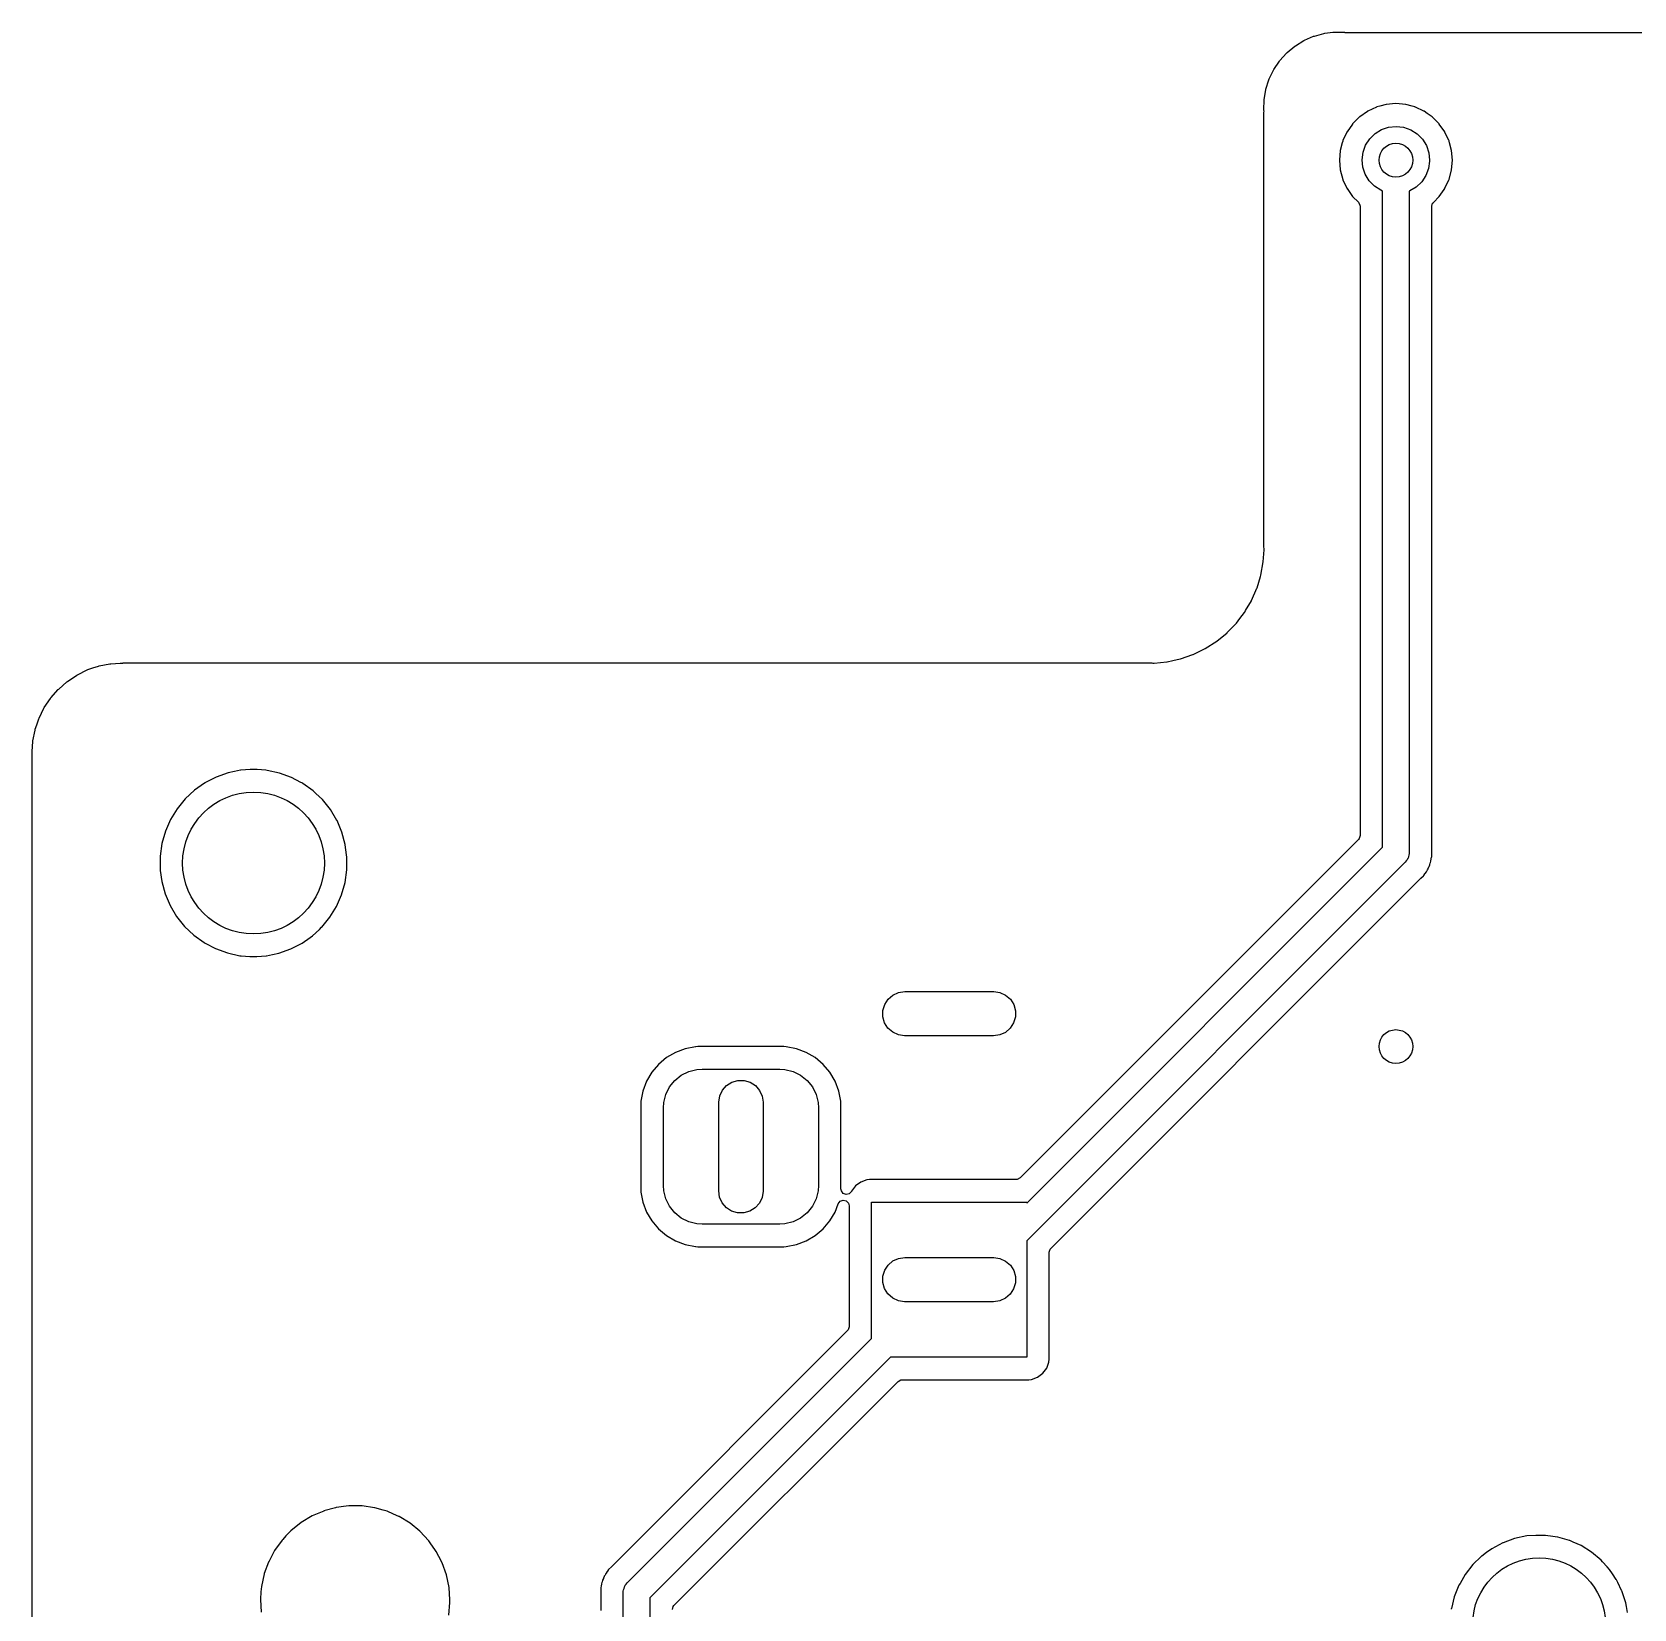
# Model space of a CAD drawing. Extents: x 3.43 to 6.79, y -5.81 to -1.74.
# Drawn here: x 3.425 to 4.849, y -3.143 to -1.742 of the extents above; entities that cross this region are included whole.
import ezdxf

# ---------------------------------------------------------------- set-up
doc = ezdxf.new("R2010")
doc.units = 0
doc.header["$MEASUREMENT"] = 0
doc.layers.add('BLACK', color=7, linetype='CONTINUOUS')

msp = doc.modelspace()

# ---------------------------------------------------------------- linework, layer by layer
at = {"layer": 'BLACK', "linetype": 'CONTINUOUS'}
for p, q in [((4.54774, -1.75434), (4.55524, -1.74974)), ((4.55524, -1.74974), (4.55587, -1.74941)), ((4.55587, -1.74941), (4.56394, -1.74592)), ((4.56394, -1.74592), (4.56461, -1.74569)), ((4.56461, -1.74569), (4.56886, -1.74453)), ((4.56886, -1.74453), (4.57311, -1.74338)), ((4.57311, -1.74338), (4.5738, -1.74325)), ((4.5738, -1.74325), (4.58109, -1.74235)), ((4.58109, -1.74235), (4.58254, -1.74218)), ((4.58254, -1.74218), (4.58324, -1.74214)), ((4.58324, -1.74214), (4.58494, -1.74218)), ((4.58494, -1.74218), (4.59077, -1.7423)), ((4.59077, -1.7423), (4.59145, -1.74239)), ((4.59145, -1.74239), (4.59179, -1.74243)), ((4.59179, -1.74243), (4.59213, -1.74251)), ((4.59213, -1.74251), (4.59249, -1.7425)), ((4.59249, -1.7425), (4.59457, -1.74242)), ((4.59249, -1.7425), (4.59249, -1.7425)), ((4.59457, -1.74242), (4.59476, -1.74242)), ((4.59476, -1.74242), (6.73719, -1.74242)), ((4.53399, -1.76741), (4.53989, -1.76087)), ((4.53989, -1.76087), (4.5404, -1.76038)), ((4.5404, -1.76038), (4.54716, -1.75475)), ((4.54716, -1.75475), (4.54774, -1.75434)), ((4.52448, -1.78382), (4.5283, -1.77589)), ((4.5283, -1.77589), (4.52865, -1.77527)), ((4.52865, -1.77527), (4.53355, -1.76796)), ((4.53355, -1.76796), (4.53399, -1.76741)), ((4.52142, -1.79356), (4.52158, -1.79287)), ((4.52158, -1.79287), (4.52422, -1.78448)), ((4.52422, -1.78448), (4.52448, -1.78382)), ((4.51978, -1.81065), (4.51993, -1.80295)), ((4.51993, -1.80295), (4.51999, -1.80224)), ((4.51999, -1.80224), (4.52088, -1.79681)), ((4.52088, -1.79681), (4.52142, -1.79356)), ((4.62834, -1.80651), (4.62269, -1.80803)), ((4.63706, -1.80575), (4.62834, -1.80651)), ((4.64578, -1.80651), (4.63706, -1.80575)), ((4.65144, -1.80803), (4.64578, -1.80651)), ((4.51978, -1.81074), (4.51978, -1.81065)), ((4.51978, -1.81085), (4.51978, -1.81074)), ((4.51986, -1.81175), (4.51978, -1.81085)), ((4.51978, -1.81444), (4.51981, -1.81393)), ((4.51978, -2.199), (4.51978, -1.81444)), ((4.51981, -1.81393), (4.51983, -1.81371)), ((4.51983, -1.81371), (4.51997, -1.81234)), ((4.51997, -1.81234), (4.51986, -1.81175)), ((4.60479, -1.8175), (4.5986, -1.82369)), ((4.60497, -1.81737), (4.60479, -1.8175)), ((4.61178, -1.8126), (4.60497, -1.81737)), ((4.60497, -1.81737), (4.60497, -1.81737)), ((4.61196, -1.81248), (4.61178, -1.8126)), ((4.61178, -1.8126), (4.61178, -1.8126)), ((4.61215, -1.81239), (4.61196, -1.81248)), ((4.61969, -1.80887), (4.61215, -1.81239)), ((4.61215, -1.81239), (4.61215, -1.81239)), ((4.61989, -1.80878), (4.61969, -1.80887)), ((4.61969, -1.80887), (4.61969, -1.80887)), ((4.6201, -1.80872), (4.61989, -1.80878)), ((4.62269, -1.80803), (4.6201, -1.80872)), ((4.6201, -1.80872), (4.6201, -1.80872)), ((4.65403, -1.80872), (4.65144, -1.80803)), ((4.65424, -1.80878), (4.65403, -1.80872)), ((4.65403, -1.80872), (4.65403, -1.80872)), ((4.65443, -1.80887), (4.65424, -1.80878)), ((4.66197, -1.81239), (4.65443, -1.80887)), ((4.65443, -1.80887), (4.65443, -1.80887)), ((4.66217, -1.81248), (4.66197, -1.81239)), ((4.66197, -1.81239), (4.66197, -1.81239)), ((4.66494, -1.81442), (4.66217, -1.81248)), ((4.66916, -1.81737), (4.66494, -1.81442)), ((4.66934, -1.8175), (4.66916, -1.81737)), ((4.66916, -1.81737), (4.66916, -1.81737)), ((4.67553, -1.82369), (4.66934, -1.8175)), ((4.59349, -1.83105), (4.58997, -1.83859)), ((4.59358, -1.83086), (4.59349, -1.83105)), ((4.59349, -1.83105), (4.59349, -1.83105)), ((4.5937, -1.83068), (4.59358, -1.83086)), ((4.59847, -1.82386), (4.5937, -1.83068)), ((4.59848, -1.82386), (4.59847, -1.82386)), ((4.5986, -1.82369), (4.59848, -1.82386)), ((4.61381, -1.837), (4.61859, -1.83232)), ((4.61859, -1.83232), (4.62429, -1.82882)), ((4.62429, -1.82882), (4.63062, -1.82666)), ((4.63062, -1.82666), (4.63727, -1.82596)), ((4.63727, -1.82596), (4.64391, -1.82675)), ((4.64391, -1.82675), (4.65021, -1.829)), ((4.65021, -1.829), (4.65586, -1.83258)), ((4.65586, -1.83258), (4.66057, -1.83733)), ((4.67565, -1.82386), (4.67553, -1.82369)), ((4.68042, -1.83068), (4.67565, -1.82386)), ((4.67565, -1.82386), (4.67565, -1.82386)), ((4.68055, -1.83086), (4.68042, -1.83068)), ((4.68064, -1.83105), (4.68055, -1.83086)), ((4.68415, -1.83859), (4.68064, -1.83105)), ((4.68064, -1.83105), (4.68064, -1.83105)), ((4.58762, -1.84724), (4.58685, -1.85596)), ((4.58941, -1.84056), (4.58762, -1.84724)), ((4.58982, -1.839), (4.58941, -1.84056)), ((4.58988, -1.83879), (4.58982, -1.839)), ((4.58982, -1.839), (4.58982, -1.839)), ((4.58997, -1.83859), (4.58988, -1.83879)), ((4.60707, -1.85554), (4.6079, -1.84891)), ((4.6079, -1.84891), (4.61019, -1.84262)), ((4.61019, -1.84262), (4.61381, -1.837)), ((4.66057, -1.83733), (4.66412, -1.843)), ((4.66412, -1.843), (4.66632, -1.84931)), ((4.66632, -1.84931), (4.66706, -1.85596)), ((4.68425, -1.83879), (4.68415, -1.83859)), ((4.6843, -1.839), (4.68425, -1.83879)), ((4.68472, -1.84056), (4.6843, -1.839)), ((4.6843, -1.839), (4.6843, -1.839)), ((4.68651, -1.84724), (4.68472, -1.84056)), ((4.68727, -1.85596), (4.68651, -1.84724)), ((4.58685, -1.85596), (4.58762, -1.86468)), ((4.60772, -1.8622), (4.60707, -1.85554)), ((4.60983, -1.86854), (4.60772, -1.8622)), ((4.66612, -1.86342), (4.66375, -1.86967)), ((4.66705, -1.8568), (4.66612, -1.86342)), ((4.66706, -1.85596), (4.66705, -1.8568)), ((4.68651, -1.86468), (4.68727, -1.85596)), ((4.58762, -1.86468), (4.58988, -1.87313)), ((4.58988, -1.87313), (4.58997, -1.87333)), ((4.58997, -1.87333), (4.58997, -1.87333)), ((4.58997, -1.87333), (4.59349, -1.88087)), ((4.61329, -1.87426), (4.60983, -1.86854)), ((4.61794, -1.87908), (4.61329, -1.87426)), ((4.66004, -1.87524), (4.6552, -1.87986)), ((4.66375, -1.86967), (4.66004, -1.87524)), ((4.68064, -1.88087), (4.68415, -1.87333)), ((4.68415, -1.87333), (4.68425, -1.87313)), ((4.68415, -1.87333), (4.68415, -1.87333)), ((4.68425, -1.87313), (4.68651, -1.86468)), ((4.59349, -1.88087), (4.59349, -1.88087)), ((4.59349, -1.88087), (4.59358, -1.88107)), ((4.59358, -1.88107), (4.5937, -1.88124)), ((4.5937, -1.88124), (4.5937, -1.88124)), ((4.5937, -1.88124), (4.59428, -1.88206)), ((4.59428, -1.88206), (4.5986, -1.88824)), ((4.5986, -1.88824), (4.60376, -1.8934)), ((4.62354, -1.88274), (4.61794, -1.87908)), ((4.62524, -1.88337), (4.62354, -1.88274)), ((4.62524, -2.46623), (4.62524, -1.88337)), ((4.64946, -1.88328), (4.64886, -1.88348)), ((4.64886, -1.88348), (4.64886, -2.47112)), ((4.6552, -1.87986), (4.64946, -1.88328)), ((4.67033, -1.89343), (4.67553, -1.88824)), ((4.67553, -1.88824), (4.67985, -1.88206)), ((4.67985, -1.88206), (4.68042, -1.88124)), ((4.68042, -1.88124), (4.68055, -1.88107)), ((4.68042, -1.88124), (4.68042, -1.88124)), ((4.68055, -1.88107), (4.68064, -1.88087)), ((4.68064, -1.88087), (4.68064, -1.88087)), ((4.60376, -1.8934), (4.6051, -1.89585)), ((4.6051, -1.89585), (4.60522, -1.89691)), ((4.60522, -1.89691), (4.60522, -2.45588)), ((4.66888, -1.89694), (4.66967, -1.89426)), ((4.66888, -2.46755), (4.66888, -1.89694)), ((4.66967, -1.89426), (4.67033, -1.89343)), ((4.51925, -2.21279), (4.51989, -2.202)), ((4.51983, -2.1997), (4.51978, -2.199)), ((4.51999, -2.20079), (4.51983, -2.1997)), ((4.51989, -2.202), (4.51995, -2.20147)), ((4.51995, -2.20147), (4.51998, -2.20128)), ((4.51998, -2.20128), (4.51999, -2.20079)), ((4.51714, -2.22463), (4.51925, -2.21279)), ((4.51368, -2.236), (4.51675, -2.22589)), ((4.51675, -2.22589), (4.51714, -2.22463)), ((4.50356, -2.25612), (4.50874, -2.24728)), ((4.50874, -2.24728), (4.50882, -2.24715)), ((4.50874, -2.24728), (4.50874, -2.24728)), ((4.50882, -2.24715), (4.50888, -2.24702)), ((4.50888, -2.24702), (4.51358, -2.23627)), ((4.50888, -2.24702), (4.50888, -2.24702)), ((4.51358, -2.23627), (4.51364, -2.23613)), ((4.51358, -2.23627), (4.51358, -2.23627)), ((4.51364, -2.23613), (4.51368, -2.236)), ((4.51368, -2.236), (4.51368, -2.236)), ((4.49854, -2.26305), (4.50264, -2.25764)), ((4.50264, -2.25764), (4.50273, -2.25752)), ((4.50264, -2.25764), (4.50264, -2.25764)), ((4.50273, -2.25752), (4.50356, -2.25612)), ((4.47783, -2.28339), (4.48713, -2.27577)), ((4.48713, -2.27577), (4.48723, -2.27566)), ((4.48723, -2.27566), (4.49537, -2.26721)), ((4.48723, -2.27566), (4.48723, -2.27566)), ((4.49537, -2.26721), (4.49547, -2.26711)), ((4.49537, -2.26721), (4.49537, -2.26721)), ((4.49547, -2.26711), (4.49854, -2.26305)), ((4.45687, -2.2951), (4.46769, -2.28986)), ((4.46769, -2.28986), (4.47783, -2.28339)), ((3.47944, -2.30704), (3.48426, -2.30541)), ((3.48426, -2.30541), (3.48489, -2.30524)), ((3.48489, -2.30524), (3.49451, -2.30333)), ((3.49451, -2.30333), (3.49516, -2.30324)), ((3.49516, -2.30324), (3.50362, -2.30269)), ((3.50362, -2.30269), (3.50456, -2.30273)), ((3.50456, -2.30273), (3.50468, -2.30273)), ((3.50468, -2.30273), (3.50502, -2.30278)), ((3.50502, -2.30278), (3.50538, -2.30274)), ((3.50538, -2.30274), (3.50605, -2.30265)), ((3.50538, -2.30274), (3.50538, -2.30274)), ((3.50605, -2.30265), (3.50627, -2.30262)), ((3.50627, -2.30262), (3.50691, -2.30258)), ((3.50691, -2.30258), (4.41939, -2.30258)), ((4.41939, -2.30258), (4.42003, -2.30262)), ((4.42003, -2.30262), (4.42009, -2.30263)), ((4.42009, -2.30263), (4.4211, -2.30276)), ((4.4211, -2.30276), (4.4211, -2.30276)), ((4.4211, -2.30276), (4.42129, -2.30278)), ((4.42129, -2.30278), (4.42152, -2.30278)), ((4.42152, -2.30278), (4.42159, -2.30278)), ((4.42159, -2.30278), (4.42178, -2.30277)), ((4.42159, -2.30278), (4.42159, -2.30278)), ((4.42178, -2.30277), (4.42197, -2.30274)), ((4.42197, -2.30274), (4.42211, -2.30272)), ((4.42211, -2.30272), (4.42227, -2.3027)), ((4.42227, -2.3027), (4.43361, -2.3016)), ((4.43361, -2.3016), (4.43375, -2.30159)), ((4.43361, -2.3016), (4.43361, -2.3016)), ((4.43375, -2.30159), (4.43389, -2.30156)), ((4.43389, -2.30156), (4.43879, -2.30049)), ((4.43389, -2.30156), (4.43389, -2.30156)), ((4.43879, -2.30049), (4.4455, -2.29902)), ((4.4455, -2.29902), (4.44564, -2.29898)), ((4.44564, -2.29898), (4.45673, -2.29515)), ((4.45673, -2.29515), (4.45687, -2.2951)), ((4.45673, -2.29515), (4.45673, -2.29515)), ((3.44896, -2.32579), (3.45634, -2.31932)), ((3.45634, -2.31932), (3.45685, -2.31893)), ((3.45685, -2.31893), (3.46501, -2.31347)), ((3.46501, -2.31347), (3.46557, -2.31315)), ((3.46557, -2.31315), (3.47437, -2.30881)), ((3.47437, -2.30881), (3.47497, -2.30856)), ((3.47497, -2.30856), (3.47944, -2.30704)), ((3.43619, -2.3423), (3.44164, -2.33414)), ((3.44164, -2.33414), (3.44203, -2.33363)), ((3.44203, -2.33363), (3.4485, -2.32625)), ((3.4485, -2.32625), (3.44896, -2.32579)), ((3.43152, -2.35166), (3.43586, -2.34286)), ((3.43586, -2.34286), (3.43619, -2.3423)), ((3.42604, -2.3718), (3.42795, -2.36218)), ((3.42795, -2.36218), (3.42812, -2.36155)), ((3.42812, -2.36155), (3.42943, -2.3577)), ((3.42943, -2.3577), (3.43127, -2.35226)), ((3.43127, -2.35226), (3.43152, -2.35166)), ((3.42538, -2.3812), (3.42595, -2.37245)), ((3.42595, -2.37245), (3.42604, -2.3718)), ((3.42529, -2.3845), (3.42535, -2.38374)), ((3.42529, -5.75801), (3.42529, -2.3845)), ((3.42535, -2.38374), (3.42544, -2.38316)), ((3.42541, -2.38217), (3.42538, -2.3812)), ((3.42545, -2.38246), (3.42541, -2.38217)), ((3.42544, -2.38316), (3.4255, -2.38281)), ((3.42544, -2.38316), (3.42544, -2.38316)), ((3.4255, -2.38281), (3.42545, -2.38246)), ((3.42545, -2.38246), (3.42545, -2.38246)), ((3.589, -2.40395), (3.57894, -2.40914)), ((3.59967, -2.40017), (3.589, -2.40395)), ((3.60521, -2.39903), (3.59967, -2.40017)), ((3.61059, -2.39791), (3.60521, -2.39903)), ((3.61075, -2.39788), (3.61059, -2.39791)), ((3.61059, -2.39791), (3.61059, -2.39791)), ((3.61092, -2.39787), (3.61075, -2.39788)), ((3.61912, -2.39731), (3.61092, -2.39787)), ((3.61092, -2.39787), (3.61092, -2.39787)), ((3.6192, -2.3973), (3.61912, -2.39731)), ((3.61912, -2.39731), (3.61912, -2.39731)), ((3.62533, -2.3973), (3.6192, -2.3973)), ((3.62542, -2.39731), (3.62533, -2.3973)), ((3.63298, -2.39791), (3.62542, -2.39731)), ((3.62542, -2.39731), (3.62542, -2.39731)), ((3.6342, -2.398), (3.63298, -2.39791)), ((3.64526, -2.40041), (3.6342, -2.398)), ((3.65589, -2.4043), (3.64526, -2.40041)), ((3.66412, -2.40866), (3.65589, -2.4043)), ((3.56968, -2.41565), (3.56139, -2.42336)), ((3.57841, -2.40952), (3.56968, -2.41565)), ((3.57881, -2.40924), (3.57841, -2.40952)), ((3.57894, -2.40914), (3.57881, -2.40924)), ((3.57881, -2.40924), (3.57881, -2.40924)), ((3.66503, -2.40914), (3.66412, -2.40866)), ((3.66589, -2.4096), (3.66503, -2.40914)), ((3.67508, -2.4162), (3.66589, -2.4096)), ((3.67521, -2.41632), (3.67508, -2.4162)), ((3.67742, -2.41842), (3.67521, -2.41632)), ((3.67521, -2.41632), (3.67521, -2.41632)), ((3.68329, -2.42399), (3.67742, -2.41842)), ((3.55422, -2.43212), (3.54831, -2.44177)), ((3.56139, -2.42336), (3.55422, -2.43212)), ((3.69037, -2.43283), (3.68329, -2.42399)), ((3.69618, -2.44254), (3.69037, -2.43283)), ((3.54831, -2.44177), (3.54376, -2.45213)), ((3.69625, -2.4427), (3.69618, -2.44254)), ((3.69812, -2.44707), (3.69625, -2.4427)), ((3.69625, -2.4427), (3.69625, -2.4427)), ((3.70062, -2.45295), (3.69812, -2.44707)), ((3.54376, -2.45213), (3.54066, -2.46302)), ((3.70361, -2.46387), (3.70062, -2.45295)), ((4.60376, -2.45939), (4.30313, -2.76002)), ((4.60443, -2.45856), (4.60376, -2.45939)), ((4.60522, -2.45588), (4.60443, -2.45856)), ((3.53906, -2.47439), (3.53901, -2.48537)), ((3.54066, -2.46302), (3.53906, -2.47422)), ((3.53906, -2.47422), (3.53906, -2.47439)), ((3.53906, -2.47439), (3.53906, -2.47439)), ((3.70363, -2.46404), (3.70361, -2.46387)), ((3.70483, -2.47314), (3.70363, -2.46404)), ((3.70509, -2.47509), (3.70483, -2.47314)), ((3.70503, -2.48571), (3.70509, -2.47526)), ((3.70509, -2.47526), (3.70509, -2.47509)), ((3.70509, -2.47526), (3.70509, -2.47526)), ((4.30906, -2.78241), (4.62524, -2.46623)), ((4.64785, -2.4759), (4.64735, -2.47662)), ((4.64815, -2.47463), (4.64785, -2.4759)), ((4.64863, -2.47341), (4.64815, -2.47463)), ((4.64877, -2.472), (4.64863, -2.47341)), ((4.64884, -2.4717), (4.64877, -2.472)), ((4.64886, -2.47112), (4.64882, -2.47151)), ((4.64882, -2.47151), (4.64884, -2.4717)), ((4.6684, -2.47696), (4.66848, -2.47646)), ((4.66848, -2.47646), (4.66876, -2.47526)), ((4.66876, -2.47526), (4.66887, -2.4748)), ((4.66887, -2.47317), (4.66888, -2.47314)), ((4.66887, -2.4732), (4.66887, -2.47317)), ((4.66887, -2.47439), (4.66887, -2.4732)), ((4.66887, -2.4748), (4.66887, -2.47439)), ((4.66888, -2.46761), (4.66888, -2.46755)), ((4.66889, -2.46766), (4.66888, -2.46761)), ((4.66888, -2.47169), (4.66889, -2.46766)), ((4.66888, -2.47314), (4.66888, -2.47169)), ((3.53901, -2.48537), (3.53901, -2.48554)), ((3.53901, -2.48554), (3.53903, -2.48571)), ((3.53903, -2.48571), (3.5392, -2.487)), ((3.53903, -2.48571), (3.53903, -2.48571)), ((3.5392, -2.487), (3.54048, -2.49676)), ((3.70343, -2.49761), (3.70503, -2.48641)), ((3.70503, -2.48641), (3.70503, -2.48571)), ((4.6454, -2.47947), (4.30906, -2.81581)), ((4.64614, -2.47839), (4.6454, -2.47947)), ((4.64703, -2.47743), (4.64614, -2.47839)), ((4.64735, -2.47662), (4.64703, -2.47743)), ((4.66187, -2.49136), (4.6628, -2.48993)), ((4.6628, -2.48993), (4.66309, -2.48952)), ((4.66309, -2.48952), (4.66415, -2.48819)), ((4.66415, -2.48819), (4.66473, -2.487)), ((4.66473, -2.487), (4.66502, -2.48647)), ((4.66502, -2.48647), (4.66517, -2.48624)), ((4.66517, -2.48624), (4.66574, -2.48536)), ((4.66574, -2.48536), (4.66583, -2.4851)), ((4.66583, -2.4851), (4.66632, -2.48376)), ((4.66583, -2.4851), (4.66583, -2.4851)), ((4.66632, -2.48376), (4.66652, -2.48329)), ((4.66652, -2.48329), (4.66714, -2.48201)), ((4.66714, -2.48201), (4.66726, -2.48176)), ((4.66714, -2.48201), (4.66714, -2.48201)), ((4.66726, -2.48176), (4.66756, -2.48047)), ((4.66756, -2.48047), (4.66773, -2.47989)), ((4.66773, -2.47989), (4.66818, -2.47865)), ((4.66818, -2.47865), (4.66822, -2.47838)), ((4.66822, -2.47837), (4.6684, -2.47696)), ((4.66822, -2.47838), (4.66822, -2.47837)), ((3.54048, -2.49676), (3.54347, -2.50768)), ((3.70033, -2.5085), (3.70343, -2.49761)), ((4.33053, -2.82265), (4.6593, -2.49388)), ((4.6593, -2.49388), (4.65933, -2.49385)), ((4.65933, -2.49385), (4.66167, -2.49156)), ((4.66167, -2.49156), (4.66187, -2.49136)), ((4.66167, -2.49156), (4.66167, -2.49156)), ((3.54347, -2.50768), (3.54791, -2.51809)), ((3.54791, -2.51809), (3.55372, -2.5278)), ((3.68987, -2.52851), (3.69578, -2.51886)), ((3.69578, -2.51886), (3.70033, -2.5085)), ((3.55372, -2.5278), (3.5608, -2.53663)), ((3.6827, -2.53727), (3.68987, -2.52851)), ((3.5608, -2.53663), (3.56901, -2.54443)), ((3.56901, -2.54443), (3.5782, -2.55103)), ((3.66529, -2.55139), (3.67247, -2.54635)), ((3.67247, -2.54635), (3.67441, -2.54498)), ((3.67441, -2.54498), (3.68059, -2.53924)), ((3.68059, -2.53924), (3.68258, -2.53739)), ((3.68258, -2.53739), (3.6827, -2.53727)), ((3.68258, -2.53739), (3.68258, -2.53739)), ((3.5782, -2.55103), (3.57835, -2.55111)), ((3.57835, -2.55111), (3.57835, -2.55111)), ((3.57835, -2.55111), (3.57921, -2.55156)), ((3.57921, -2.55156), (3.5882, -2.55633)), ((3.5882, -2.55633), (3.59883, -2.56022)), ((3.59883, -2.56022), (3.60989, -2.56263)), ((3.6335, -2.56272), (3.63888, -2.5616)), ((3.63888, -2.5616), (3.64442, -2.56046)), ((3.64442, -2.56046), (3.65509, -2.55668)), ((3.65509, -2.55668), (3.66515, -2.55149)), ((3.66515, -2.55149), (3.66529, -2.55139)), ((3.66529, -2.55139), (3.66529, -2.55139)), ((3.60989, -2.56263), (3.61102, -2.56272)), ((3.61102, -2.56272), (3.61867, -2.56332)), ((3.61867, -2.56332), (3.61867, -2.56332)), ((3.61867, -2.56332), (3.61877, -2.56333)), ((3.61877, -2.56333), (3.62489, -2.56333)), ((3.62489, -2.56333), (3.62498, -2.56332)), ((3.62498, -2.56332), (3.63317, -2.56276)), ((3.62498, -2.56332), (3.62498, -2.56332)), ((3.63317, -2.56276), (3.63334, -2.56275)), ((3.63317, -2.56276), (3.63317, -2.56276)), ((3.63334, -2.56275), (3.6335, -2.56272)), ((3.6335, -2.56272), (3.6335, -2.56272)), ((4.18292, -2.60592), (4.18595, -2.60123)), ((4.18595, -2.60123), (4.19018, -2.59759)), ((4.19018, -2.59759), (4.19526, -2.59528)), ((4.19526, -2.59528), (4.20079, -2.59449)), ((4.20079, -2.59449), (4.27953, -2.59449)), ((4.27953, -2.59449), (4.27977, -2.59449)), ((4.27977, -2.59449), (4.28528, -2.59535)), ((4.28528, -2.59535), (4.29034, -2.59772)), ((4.29034, -2.59772), (4.29452, -2.60141)), ((4.29452, -2.60141), (4.2975, -2.60614)), ((4.18128, -2.61684), (4.18132, -2.61126)), ((4.18282, -2.62221), (4.18128, -2.61684)), ((4.18132, -2.61126), (4.18292, -2.60592)), ((4.299, -2.61708), (4.2974, -2.62243)), ((4.2975, -2.60614), (4.29903, -2.6115)), ((4.29903, -2.6115), (4.299, -2.61708)), ((4.1858, -2.62693), (4.18282, -2.62221)), ((4.18998, -2.63063), (4.1858, -2.62693)), ((4.19503, -2.633), (4.18998, -2.63063)), ((4.20055, -2.63386), (4.19503, -2.633)), ((4.28505, -2.63307), (4.27953, -2.63386)), ((4.29013, -2.63076), (4.28505, -2.63307)), ((4.29436, -2.62711), (4.29013, -2.63076)), ((4.2974, -2.62243), (4.29436, -2.62711)), ((4.00569, -2.64526), (3.99705, -2.64854)), ((4.01477, -2.64349), (4.00569, -2.64526)), ((4.01499, -2.64348), (4.01477, -2.64349)), ((4.01697, -2.64337), (4.01499, -2.64348)), ((4.01703, -2.64337), (4.01697, -2.64337)), ((4.01697, -2.64337), (4.01697, -2.64337)), ((4.0932, -2.64337), (4.01703, -2.64337)), ((4.09327, -2.64337), (4.0932, -2.64337)), ((4.09525, -2.64348), (4.09327, -2.64337)), ((4.09327, -2.64337), (4.09327, -2.64337)), ((4.09547, -2.64349), (4.09525, -2.64348)), ((4.10454, -2.64526), (4.09547, -2.64349)), ((4.11319, -2.64854), (4.10454, -2.64526)), ((4.20079, -2.63386), (4.20055, -2.63386)), ((4.27953, -2.63386), (4.20079, -2.63386)), ((3.98202, -2.65918), (3.97605, -2.66625)), ((3.98908, -2.65322), (3.98202, -2.65918)), ((3.99705, -2.64854), (3.98908, -2.65322)), ((4.12116, -2.65322), (4.11319, -2.64854)), ((4.12822, -2.65918), (4.12116, -2.65322)), ((4.13418, -2.66625), (4.12822, -2.65918)), ((3.97137, -2.67421), (3.9681, -2.68286)), ((3.97605, -2.66625), (3.97137, -2.67421)), ((3.99165, -2.67927), (3.99631, -2.67348)), ((3.99631, -2.67348), (4.00211, -2.66881)), ((4.00211, -2.66881), (4.00877, -2.6655)), ((4.00877, -2.6655), (4.01599, -2.6637)), ((4.01599, -2.6637), (4.02067, -2.66339)), ((4.02067, -2.66339), (4.08957, -2.66339)), ((4.04236, -2.67792), (4.04708, -2.67494)), ((4.04708, -2.67494), (4.05245, -2.67341)), ((4.05245, -2.67341), (4.05803, -2.67344)), ((4.05803, -2.67344), (4.06338, -2.67504)), ((4.06338, -2.67504), (4.06806, -2.67808)), ((4.08957, -2.66339), (4.09424, -2.6637)), ((4.09424, -2.6637), (4.10146, -2.6655)), ((4.10146, -2.6655), (4.10813, -2.66881)), ((4.10813, -2.66881), (4.11393, -2.67348)), ((4.11393, -2.67348), (4.11859, -2.67927)), ((4.13887, -2.67421), (4.13418, -2.66625)), ((4.14214, -2.68286), (4.13887, -2.67421)), ((3.9681, -2.68286), (3.96632, -2.69193)), ((3.98654, -2.69316), (3.98834, -2.68594)), ((3.98834, -2.68594), (3.99165, -2.67927)), ((4.03543, -2.69267), (4.03629, -2.68716)), ((4.03629, -2.68716), (4.03867, -2.68211)), ((4.03867, -2.68211), (4.04236, -2.67792)), ((4.06806, -2.67808), (4.0717, -2.68231)), ((4.0717, -2.68231), (4.07401, -2.68739)), ((4.07401, -2.68739), (4.0748, -2.69291)), ((4.11859, -2.67927), (4.1219, -2.68594)), ((4.1219, -2.68594), (4.1237, -2.69316)), ((4.14391, -2.69193), (4.14214, -2.68286)), ((3.96624, -2.69347), (3.9662, -2.6942)), ((3.9662, -2.6942), (3.9662, -2.77037)), ((3.96631, -2.6921), (3.96624, -2.69347)), ((3.96632, -2.69193), (3.96631, -2.6921)), ((3.98622, -2.69783), (3.98654, -2.69316)), ((3.98622, -2.76673), (3.98622, -2.69783)), ((4.03543, -2.69291), (4.03543, -2.69267)), ((4.03543, -2.77165), (4.03543, -2.69291)), ((4.0748, -2.69291), (4.0748, -2.77165)), ((4.1237, -2.69316), (4.12402, -2.69783)), ((4.12402, -2.69783), (4.12402, -2.76673)), ((4.14392, -2.6921), (4.14391, -2.69193)), ((4.144, -2.69347), (4.14392, -2.6921)), ((4.14404, -2.6942), (4.144, -2.69347)), ((4.14404, -2.76982), (4.14404, -2.6942)), ((4.30313, -2.76002), (4.30067, -2.76136)), ((3.9662, -2.77037), (3.9662, -2.77043)), ((3.9662, -2.77043), (3.9662, -2.77044)), ((3.9662, -2.77044), (3.96628, -2.77178)), ((3.96628, -2.77178), (3.96632, -2.77264)), ((3.96632, -2.77264), (3.9681, -2.78171)), ((3.98654, -2.77141), (3.98622, -2.76673)), ((3.98834, -2.77863), (3.98654, -2.77141)), ((4.03622, -2.77718), (4.03543, -2.77165)), ((4.0748, -2.77189), (4.07394, -2.77741)), ((4.0748, -2.77165), (4.0748, -2.77189)), ((4.1237, -2.77141), (4.1219, -2.77863)), ((4.12402, -2.76673), (4.1237, -2.77141)), ((4.14435, -2.77155), (4.14404, -2.76982)), ((4.14602, -2.77379), (4.14435, -2.77155)), ((4.14864, -2.77477), (4.14602, -2.77379)), ((4.15137, -2.77418), (4.14864, -2.77477)), ((4.15335, -2.7722), (4.15137, -2.77418)), ((4.1534, -2.77211), (4.15335, -2.7722)), ((4.15352, -2.77178), (4.1534, -2.77211)), ((4.15696, -2.76719), (4.15352, -2.77178)), ((4.16155, -2.76376), (4.15696, -2.76719)), ((4.16692, -2.76174), (4.16155, -2.76376)), ((4.16936, -2.76148), (4.16692, -2.76174)), ((4.29962, -2.76148), (4.16936, -2.76148)), ((4.30067, -2.76136), (4.29962, -2.76148)), ((3.9681, -2.78171), (3.97137, -2.79035)), ((3.99165, -2.78529), (3.98834, -2.77863)), ((3.99631, -2.79109), (3.99165, -2.78529)), ((4.03853, -2.78226), (4.03622, -2.77718)), ((4.04218, -2.78649), (4.03853, -2.78226)), ((4.04686, -2.78952), (4.04218, -2.78649)), ((4.05221, -2.79112), (4.04686, -2.78952)), ((4.06316, -2.78962), (4.05779, -2.79116)), ((4.06788, -2.78664), (4.06316, -2.78962)), ((4.07157, -2.78246), (4.06788, -2.78664)), ((4.07394, -2.77741), (4.07157, -2.78246)), ((4.11859, -2.78529), (4.11393, -2.79109)), ((4.1219, -2.77863), (4.11859, -2.78529)), ((4.13887, -2.79035), (4.14164, -2.78303)), ((4.14164, -2.78303), (4.14333, -2.7808)), ((4.14333, -2.7808), (4.14595, -2.77984)), ((4.14595, -2.77984), (4.14868, -2.78044)), ((4.14868, -2.78044), (4.15065, -2.78243)), ((4.15065, -2.78243), (4.15124, -2.78479)), ((4.15124, -2.78479), (4.15124, -2.89224)), ((4.17126, -2.90259), (4.17126, -2.7815)), ((4.17126, -2.7815), (4.30906, -2.7815)), ((4.30906, -2.7815), (4.30906, -2.78241)), ((3.97137, -2.79035), (3.97605, -2.79832)), ((3.97605, -2.79832), (3.98202, -2.80539)), ((4.00211, -2.79575), (3.99631, -2.79109)), ((4.00877, -2.79906), (4.00211, -2.79575)), ((4.01599, -2.80086), (4.00877, -2.79906)), ((4.02067, -2.80118), (4.01599, -2.80086)), ((4.08957, -2.80118), (4.02067, -2.80118)), ((4.05779, -2.79116), (4.05221, -2.79112)), ((4.09424, -2.80086), (4.08957, -2.80118)), ((4.10146, -2.79906), (4.09424, -2.80086)), ((4.10813, -2.79575), (4.10146, -2.79906)), ((4.11393, -2.79109), (4.10813, -2.79575)), ((4.12822, -2.80539), (4.13418, -2.79832)), ((4.13418, -2.79832), (4.13887, -2.79035)), ((3.98202, -2.80539), (3.98908, -2.81135)), ((3.98908, -2.81135), (3.99705, -2.81603)), ((3.99705, -2.81603), (4.00569, -2.81931)), ((4.10454, -2.81931), (4.11319, -2.81603)), ((4.11319, -2.81603), (4.12116, -2.81135)), ((4.12116, -2.81135), (4.12822, -2.80539)), ((4.30906, -2.81581), (4.30906, -2.91929)), ((4.00569, -2.81931), (4.01477, -2.82108)), ((4.01477, -2.82108), (4.01494, -2.82109)), ((4.01494, -2.82109), (4.01697, -2.8212)), ((4.01697, -2.8212), (4.01697, -2.8212)), ((4.01697, -2.8212), (4.01703, -2.8212)), ((4.01703, -2.8212), (4.0932, -2.8212)), ((4.0932, -2.8212), (4.09327, -2.8212)), ((4.09327, -2.8212), (4.0953, -2.82109)), ((4.09327, -2.8212), (4.09327, -2.8212)), ((4.0953, -2.82109), (4.09547, -2.82108)), ((4.09547, -2.82108), (4.10454, -2.81931)), ((4.19018, -2.83381), (4.19526, -2.8315)), ((4.19526, -2.8315), (4.20079, -2.83071)), ((4.20079, -2.83071), (4.27953, -2.83071)), ((4.27953, -2.83071), (4.27977, -2.83071)), ((4.27977, -2.83071), (4.28528, -2.83157)), ((4.28528, -2.83157), (4.29034, -2.83394)), ((4.32907, -2.82616), (4.32986, -2.82348)), ((4.32907, -2.92119), (4.32907, -2.82616)), ((4.32986, -2.82348), (4.33053, -2.82265)), ((4.18132, -2.84748), (4.18292, -2.84214)), ((4.18292, -2.84214), (4.18595, -2.83745)), ((4.18595, -2.83745), (4.19018, -2.83381)), ((4.29034, -2.83394), (4.29452, -2.83764)), ((4.29452, -2.83764), (4.2975, -2.84236)), ((4.2975, -2.84236), (4.29903, -2.84772)), ((4.18128, -2.85307), (4.18132, -2.84748)), ((4.18282, -2.85843), (4.18128, -2.85307)), ((4.1858, -2.86315), (4.18282, -2.85843)), ((4.2974, -2.85865), (4.29436, -2.86333)), ((4.299, -2.8533), (4.2974, -2.85865)), ((4.29903, -2.84772), (4.299, -2.8533)), ((4.18998, -2.86685), (4.1858, -2.86315)), ((4.19503, -2.86922), (4.18998, -2.86685)), ((4.20055, -2.87008), (4.19503, -2.86922)), ((4.20079, -2.87008), (4.20055, -2.87008)), ((4.27953, -2.87008), (4.20079, -2.87008)), ((4.28505, -2.86929), (4.27953, -2.87008)), ((4.29013, -2.86698), (4.28505, -2.86929)), ((4.29436, -2.86333), (4.29013, -2.86698)), ((4.14979, -2.89575), (3.94011, -3.10543)), ((3.95401, -3.11984), (4.17126, -2.90259)), ((4.15045, -2.89492), (4.14979, -2.89575)), ((4.15124, -2.89224), (4.15045, -2.89492)), ((4.18796, -2.91929), (3.97417, -3.13309)), ((4.30906, -2.91929), (4.18796, -2.91929)), ((4.32336, -2.93359), (4.3268, -2.929)), ((4.3268, -2.929), (4.32881, -2.92363)), ((4.32881, -2.92363), (4.32907, -2.92119)), ((3.99564, -3.13992), (4.1948, -2.94076)), ((4.1948, -2.94076), (4.19726, -2.93942)), ((4.19726, -2.93942), (4.19831, -2.93931)), ((4.19831, -2.93931), (4.31095, -2.93931)), ((4.31095, -2.93931), (4.3134, -2.93905)), ((4.3134, -2.93905), (4.31877, -2.93703)), ((4.31877, -2.93703), (4.32336, -2.93359)), ((3.68451, -3.05595), (3.67429, -3.06031)), ((3.68467, -3.05588), (3.68451, -3.05595)), ((3.69489, -3.05308), (3.68467, -3.05588)), ((3.69555, -3.0529), (3.69489, -3.05308)), ((3.69572, -3.05286), (3.69555, -3.0529)), ((3.69555, -3.0529), (3.69555, -3.0529)), ((3.7019, -3.05204), (3.69572, -3.05286)), ((3.7069, -3.05139), (3.7019, -3.05204)), ((3.70707, -3.05136), (3.7069, -3.05139)), ((3.7069, -3.05139), (3.7069, -3.05139)), ((3.70724, -3.05136), (3.70707, -3.05136)), ((3.71249, -3.05139), (3.70724, -3.05136)), ((3.70724, -3.05136), (3.70724, -3.05136)), ((3.71852, -3.05142), (3.71249, -3.05139)), ((3.71869, -3.05145), (3.71852, -3.05142)), ((3.7297, -3.05301), (3.71869, -3.05145)), ((3.72986, -3.05304), (3.7297, -3.05301)), ((3.7297, -3.05301), (3.7297, -3.05301)), ((3.73732, -3.05516), (3.72986, -3.05304)), ((3.74071, -3.05613), (3.73732, -3.05516)), ((3.74088, -3.05617), (3.74071, -3.05613)), ((3.74071, -3.05613), (3.74071, -3.05613)), ((3.74658, -3.05868), (3.74088, -3.05617)), ((3.75121, -3.06071), (3.74658, -3.05868)), ((3.65537, -3.07342), (3.65089, -3.07814)), ((3.66431, -3.06626), (3.65537, -3.07342)), ((3.67414, -3.06037), (3.66431, -3.06626)), ((3.67429, -3.06031), (3.67414, -3.06037)), ((3.67429, -3.06031), (3.67429, -3.06031)), ((3.75136, -3.06078), (3.75121, -3.06071)), ((3.75121, -3.06071), (3.75121, -3.06071)), ((3.76113, -3.06676), (3.75136, -3.06078)), ((3.76126, -3.06687), (3.76113, -3.06676)), ((3.76986, -3.07391), (3.76126, -3.06687)), ((3.76999, -3.07402), (3.76986, -3.07391)), ((3.76986, -3.07391), (3.76986, -3.07391)), ((3.77011, -3.07414), (3.76999, -3.07402)), ((3.77382, -3.07814), (3.77011, -3.07414)), ((3.77011, -3.07414), (3.77011, -3.07414)), ((3.64749, -3.08172), (3.6408, -3.09102)), ((3.648, -3.08118), (3.64749, -3.08172)), ((3.65089, -3.07814), (3.648, -3.08118)), ((3.77779, -3.08241), (3.77382, -3.07814)), ((3.77907, -3.08423), (3.77779, -3.08241)), ((3.78385, -3.09102), (3.77907, -3.08423)), ((4.73209, -3.08423), (4.72232, -3.08943)), ((4.73225, -3.08418), (4.73209, -3.08423)), ((4.74231, -3.08051), (4.73225, -3.08418)), ((4.73225, -3.08418), (4.73225, -3.08418)), ((4.74248, -3.08045), (4.74231, -3.08051)), ((4.74231, -3.08051), (4.74231, -3.08051)), ((4.75329, -3.07815), (4.74248, -3.08045)), ((4.75347, -3.07814), (4.75329, -3.07815)), ((4.76148, -3.07758), (4.75347, -3.07814)), ((4.75347, -3.07814), (4.75347, -3.07814)), ((4.76157, -3.07757), (4.76148, -3.07758)), ((4.76148, -3.07758), (4.76148, -3.07758)), ((4.76986, -3.07757), (4.76157, -3.07757)), ((4.77658, -3.07852), (4.76986, -3.07757)), ((4.78064, -3.07909), (4.77658, -3.07852)), ((4.78081, -3.07911), (4.78064, -3.07909)), ((4.78064, -3.07909), (4.78064, -3.07909)), ((4.79144, -3.08216), (4.78081, -3.07911)), ((4.7916, -3.08223), (4.79144, -3.08216)), ((4.79446, -3.08351), (4.7916, -3.08223)), ((4.7916, -3.08223), (4.7916, -3.08223)), ((4.80154, -3.08666), (4.79446, -3.08351)), ((4.81092, -3.09252), (4.80154, -3.08666)), ((3.63539, -3.1013), (3.63167, -3.11145)), ((3.63544, -3.10115), (3.63539, -3.1013)), ((3.63539, -3.1013), (3.63539, -3.1013)), ((3.63554, -3.10096), (3.63544, -3.10115)), ((3.64048, -3.09164), (3.63554, -3.10096)), ((3.6408, -3.09102), (3.64048, -3.09164)), ((3.78437, -3.09178), (3.78385, -3.09102)), ((3.78445, -3.09193), (3.78437, -3.09178)), ((3.78679, -3.09647), (3.78445, -3.09193)), ((3.78445, -3.09193), (3.78445, -3.09193)), ((3.78963, -3.10195), (3.78679, -3.09647)), ((3.79345, -3.11275), (3.78963, -3.10195)), ((4.71281, -3.09647), (4.70542, -3.10361)), ((4.71325, -3.09605), (4.71281, -3.09647)), ((4.71337, -3.09593), (4.71325, -3.09605)), ((4.71325, -3.09605), (4.71325, -3.09605)), ((4.7176, -3.09285), (4.71337, -3.09593)), ((4.72218, -3.08953), (4.7176, -3.09285)), ((4.72232, -3.08943), (4.72218, -3.08953)), ((4.72218, -3.08953), (4.72218, -3.08953)), ((4.81939, -3.09963), (4.81092, -3.09252)), ((4.82065, -3.10103), (4.81939, -3.09963)), ((4.82465, -3.10546), (4.82065, -3.10103)), ((3.63151, -3.1119), (3.62907, -3.12309)), ((3.63167, -3.11145), (3.63151, -3.1119)), ((3.79577, -3.12396), (3.79345, -3.11275)), ((3.93289, -3.11602), (3.93227, -3.1173)), ((3.93308, -3.11555), (3.93289, -3.11602)), ((3.93357, -3.11421), (3.93308, -3.11555)), ((3.93367, -3.11395), (3.93357, -3.11421)), ((3.93357, -3.11421), (3.93357, -3.11421)), ((3.93438, -3.11284), (3.93367, -3.11395)), ((3.93468, -3.11231), (3.93438, -3.11284)), ((3.93513, -3.11137), (3.93468, -3.11231)), ((3.93525, -3.11112), (3.93513, -3.11137)), ((3.93513, -3.11137), (3.93513, -3.11137)), ((3.93632, -3.10979), (3.93525, -3.11112)), ((3.93661, -3.10938), (3.93632, -3.10979)), ((3.93754, -3.10795), (3.93661, -3.10938)), ((3.94007, -3.10546), (3.93754, -3.10795)), ((3.94011, -3.10543), (3.94007, -3.10546)), ((4.69852, -3.11247), (4.69404, -3.12023)), ((4.69861, -3.11232), (4.69852, -3.11247)), ((4.69852, -3.11247), (4.69852, -3.11247)), ((4.70542, -3.10361), (4.69861, -3.11232)), ((4.82679, -3.10785), (4.82465, -3.10546)), ((4.82952, -3.1119), (4.82679, -3.10785)), ((4.83288, -3.11687), (4.82952, -3.1119)), ((4.83297, -3.11702), (4.83288, -3.11687)), ((4.83288, -3.11687), (4.83288, -3.11687)), ((3.62871, -3.12762), (3.62819, -3.13424)), ((3.62907, -3.12309), (3.62871, -3.12762)), ((3.79578, -3.12413), (3.79577, -3.12396)), ((3.7965, -3.13469), (3.79578, -3.12413)), ((3.79578, -3.12413), (3.79578, -3.12413)), ((3.93052, -3.1308), (3.93051, -3.13165)), ((3.93053, -3.12764), (3.93052, -3.1308)), ((3.93054, -3.12479), (3.93053, -3.12611)), ((3.93053, -3.12611), (3.93053, -3.12614)), ((3.93053, -3.12614), (3.93053, -3.12618)), ((3.93053, -3.12618), (3.93053, -3.12762)), ((3.93053, -3.12762), (3.93053, -3.12764)), ((3.93066, -3.12396), (3.93054, -3.12451)), ((3.93054, -3.12451), (3.93054, -3.12479)), ((3.93054, -3.12479), (3.93054, -3.12479)), ((3.93092, -3.12285), (3.93066, -3.12396)), ((3.93101, -3.12235), (3.93092, -3.12285)), ((3.93119, -3.12094), (3.93101, -3.12235)), ((3.93122, -3.12066), (3.93119, -3.12094)), ((3.93119, -3.12094), (3.93119, -3.12094)), ((3.93168, -3.11942), (3.93122, -3.12066)), ((3.93185, -3.11884), (3.93168, -3.11942)), ((3.93208, -3.11782), (3.93185, -3.11884)), ((3.93214, -3.11755), (3.93208, -3.11782)), ((3.93208, -3.11782), (3.93208, -3.11782)), ((3.93227, -3.1173), (3.93214, -3.11755)), ((3.93227, -3.1173), (3.93227, -3.1173)), ((3.95055, -3.12819), (3.95059, -3.1278)), ((3.95055, -3.15792), (3.95055, -3.12819)), ((3.95056, -3.12762), (3.95063, -3.12731)), ((3.95059, -3.1278), (3.95056, -3.12762)), ((3.95063, -3.12731), (3.95077, -3.1259)), ((3.95077, -3.1259), (3.95126, -3.12468)), ((3.95126, -3.12468), (3.95156, -3.12341)), ((3.95156, -3.12341), (3.95205, -3.12269)), ((3.95205, -3.12269), (3.95237, -3.12188)), ((3.95237, -3.12188), (3.95327, -3.12092)), ((3.95327, -3.12092), (3.95401, -3.11984)), ((4.69308, -3.1219), (4.68894, -3.13215)), ((4.69404, -3.12023), (4.69308, -3.1219)), ((4.83415, -3.11942), (4.83297, -3.11702)), ((4.83757, -3.12644), (4.83415, -3.11942)), ((4.83782, -3.12696), (4.83757, -3.12644)), ((4.84124, -3.13747), (4.83782, -3.12696)), ((3.62819, -3.13424), (3.62817, -3.13451)), ((3.62817, -3.13451), (3.62883, -3.14594)), ((3.62819, -3.13424), (3.62819, -3.13424)), ((3.62819, -3.13424), (3.62819, -3.13424)), ((3.79551, -3.14856), (3.79653, -3.13715)), ((3.79655, -3.13539), (3.7965, -3.13469)), ((3.79653, -3.13715), (3.79655, -3.13539)), ((3.93051, -3.13165), (3.93052, -3.1317)), ((3.93052, -3.1317), (3.93053, -3.13176)), ((3.93053, -3.13176), (3.93053, -3.14443)), ((3.97417, -3.13309), (3.97417, -3.15795)), ((3.99419, -3.14343), (3.99498, -3.14075)), ((3.99498, -3.14075), (3.99564, -3.13992)), ((4.68626, -3.14288), (4.68625, -3.14306)), ((4.68635, -3.14255), (4.68626, -3.14288)), ((4.6889, -3.13232), (4.68635, -3.14255)), ((4.68894, -3.13215), (4.6889, -3.13232)), ((4.6889, -3.13232), (4.6889, -3.13232)), ((4.84182, -3.14075), (4.84124, -3.13747)), ((4.84276, -3.14611), (4.84182, -3.14075))]:
    msp.add_line(p, q, dxfattribs=at)
at = {"layer": 'BLACK'}
for centre, radius in [((4.63706, -1.85596), 0.015), ((3.62205, -2.48031), 0.06299), ((4.63706, -2.64336), 0.015), ((4.76433, -3.15665), 0.05906)]:
    msp.add_circle(centre, radius, dxfattribs=at)

doc.saveas('drawing.dxf')
